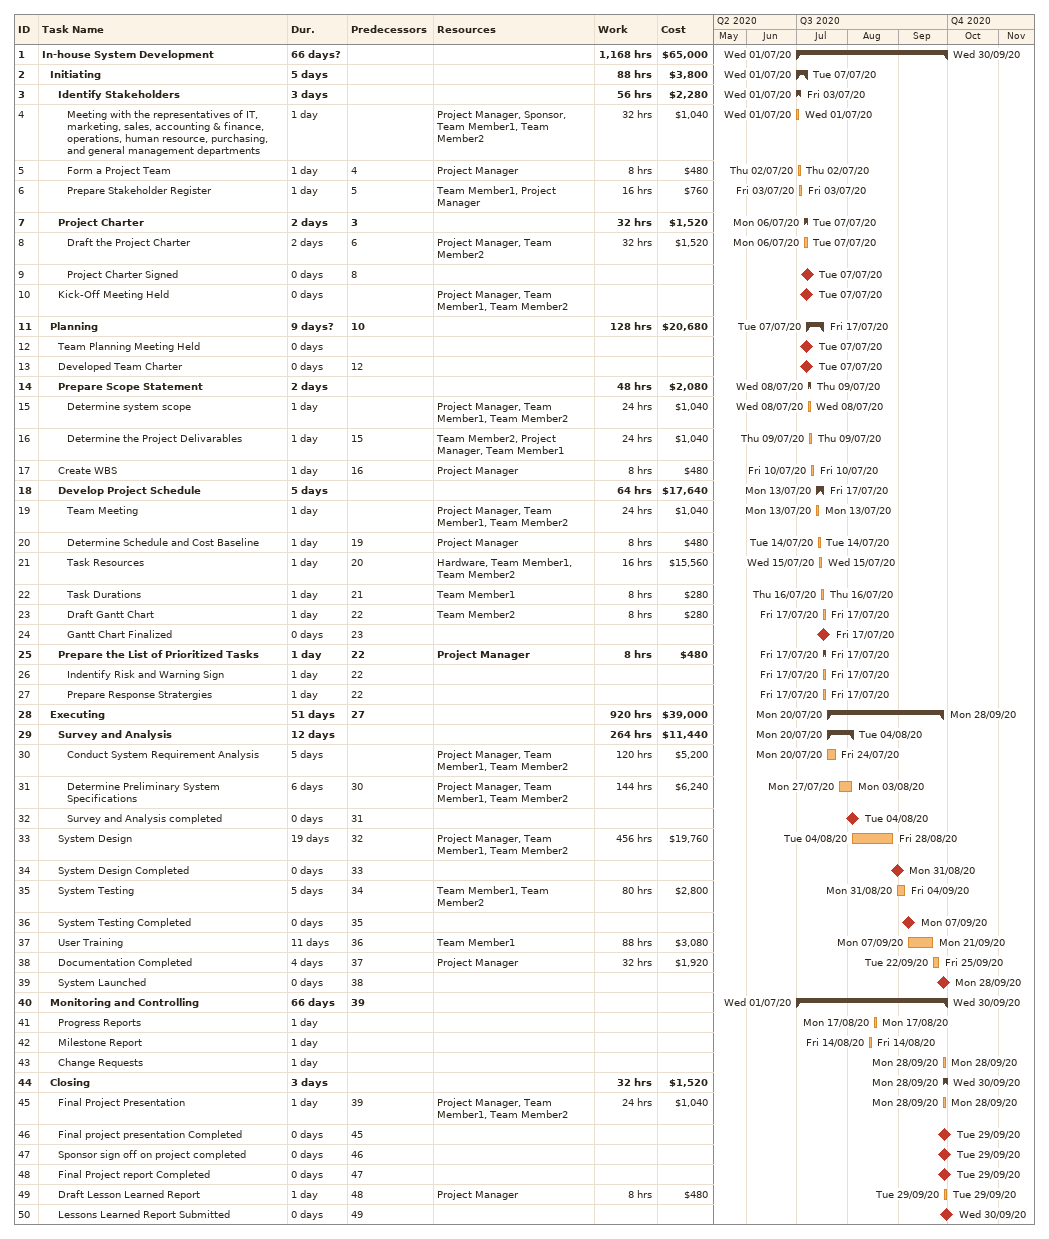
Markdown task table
| ID | Level | Task | Duration | Start | Finish | Predecessors | Resources | Work (h) | Cost ($) |
|---|---|---|---|---|---|---|---|---|---|
| 1 | 1 | **In-house System Development** | 66d? | 2020-07-01 | 2020-09-30 |  |  | 1168 | 65000 |
| 2 | 2 | **Initiating** | 5d | 2020-07-01 | 2020-07-07 |  |  | 88 | 3800 |
| 3 | 3 | **Identify Stakeholders** | 3d | 2020-07-01 | 2020-07-03 |  |  | 56 | 2280 |
| 4 | 4 | Meeting with the representatives of IT, marketing, sales, accounting & finance, operations, human resource, purchasing, and general management departments | 1d | 2020-07-01 | 2020-07-01 |  | Project Manager, Sponsor, Team Member1, Team Member2 | 32 | 1040 |
| 5 | 4 | Form a Project Team | 1d | 2020-07-02 | 2020-07-02 | 4 | Project Manager | 8 | 480 |
| 6 | 4 | Prepare Stakeholder Register | 1d | 2020-07-03 | 2020-07-03 | 5 | Team Member1, Project Manager | 16 | 760 |
| 7 | 3 | **Project Charter** | 2d | 2020-07-06 | 2020-07-07 | 3 |  | 32 | 1520 |
| 8 | 4 | Draft the Project Charter | 2d | 2020-07-06 | 2020-07-07 | 6 | Project Manager, Team Member2 | 32 | 1520 |
| 9 | 4 | Project Charter Signed | 0d | 2020-07-07 | 2020-07-07 | 8 |  |  |  |
| 10 | 3 | Kick-Off Meeting Held | 0d | 2020-07-07 | 2020-07-07 |  | Project Manager, Team Member1, Team Member2 |  |  |
| 11 | 2 | **Planning** | 9d? | 2020-07-07 | 2020-07-17 | 10 |  | 128 | 20680 |
| 12 | 3 | Team Planning Meeting Held | 0d | 2020-07-07 | 2020-07-07 |  |  |  |  |
| 13 | 3 | Developed Team Charter | 0d | 2020-07-07 | 2020-07-07 | 12 |  |  |  |
| 14 | 3 | **Prepare Scope Statement** | 2d | 2020-07-08 | 2020-07-09 |  |  | 48 | 2080 |
| 15 | 4 | Determine system scope | 1d | 2020-07-08 | 2020-07-08 |  | Project Manager, Team Member1, Team Member2 | 24 | 1040 |
| 16 | 4 | Determine the Project Delivarables | 1d | 2020-07-09 | 2020-07-09 | 15 | Team Member2, Project Manager, Team Member1 | 24 | 1040 |
| 17 | 3 | Create WBS | 1d | 2020-07-10 | 2020-07-10 | 16 | Project Manager | 8 | 480 |
| 18 | 3 | **Develop Project Schedule** | 5d | 2020-07-13 | 2020-07-17 |  |  | 64 | 17640 |
| 19 | 4 | Team Meeting | 1d | 2020-07-13 | 2020-07-13 |  | Project Manager, Team Member1, Team Member2 | 24 | 1040 |
| 20 | 4 | Determine Schedule and Cost Baseline | 1d | 2020-07-14 | 2020-07-14 | 19 | Project Manager | 8 | 480 |
| 21 | 4 | Task Resources | 1d | 2020-07-15 | 2020-07-15 | 20 | Hardware, Team Member1, Team Member2 | 16 | 15560 |
| 22 | 4 | Task Durations | 1d | 2020-07-16 | 2020-07-16 | 21 | Team Member1 | 8 | 280 |
| 23 | 4 | Draft Gantt Chart | 1d | 2020-07-17 | 2020-07-17 | 22 | Team Member2 | 8 | 280 |
| 24 | 4 | Gantt Chart Finalized | 0d | 2020-07-17 | 2020-07-17 | 23 |  |  |  |
| 25 | 3 | **Prepare the List of Prioritized Tasks** | 1d | 2020-07-17 | 2020-07-17 | 22 | Project Manager | 8 | 480 |
| 26 | 4 | Indentify Risk and Warning Sign | 1d | 2020-07-17 | 2020-07-17 | 22 |  |  |  |
| 27 | 4 | Prepare Response Stratergies | 1d | 2020-07-17 | 2020-07-17 | 22 |  |  |  |
| 28 | 2 | **Executing** | 51d | 2020-07-20 | 2020-09-28 | 27 |  | 920 | 39000 |
| 29 | 3 | **Survey and Analysis** | 12d | 2020-07-20 | 2020-08-04 |  |  | 264 | 11440 |
| 30 | 4 | Conduct System Requirement Analysis | 5d | 2020-07-20 | 2020-07-24 |  | Project Manager, Team Member1, Team Member2 | 120 | 5200 |
| 31 | 4 | Determine Preliminary System Specifications | 6d | 2020-07-27 | 2020-08-03 | 30 | Project Manager, Team Member1, Team Member2 | 144 | 6240 |
| 32 | 4 | Survey and Analysis completed | 0d | 2020-08-04 | 2020-08-04 | 31 |  |  |  |
| 33 | 3 | System Design | 19d | 2020-08-04 | 2020-08-28 | 32 | Project Manager, Team Member1, Team Member2 | 456 | 19760 |
| 34 | 3 | System Design Completed | 0d | 2020-08-31 | 2020-08-31 | 33 |  |  |  |
| 35 | 3 | System Testing | 5d | 2020-08-31 | 2020-09-04 | 34 | Team Member1, Team Member2 | 80 | 2800 |
| 36 | 3 | System Testing Completed | 0d | 2020-09-07 | 2020-09-07 | 35 |  |  |  |
| 37 | 3 | User Training | 11d | 2020-09-07 | 2020-09-21 | 36 | Team Member1 | 88 | 3080 |
| 38 | 3 | Documentation Completed | 4d | 2020-09-22 | 2020-09-25 | 37 | Project Manager | 32 | 1920 |
| 39 | 3 | System Launched | 0d | 2020-09-28 | 2020-09-28 | 38 |  |  |  |
| 40 | 2 | **Monitoring and Controlling** | 66d | 2020-07-01 | 2020-09-30 | 39 |  |  |  |
| 41 | 3 | Progress Reports | 1d | 2020-08-17 | 2020-08-17 |  |  |  |  |
| 42 | 3 | Milestone Report | 1d | 2020-08-14 | 2020-08-14 |  |  |  |  |
| 43 | 3 | Change Requests | 1d | 2020-09-28 | 2020-09-28 |  |  |  |  |
| 44 | 2 | **Closing** | 3d | 2020-09-28 | 2020-09-30 |  |  | 32 | 1520 |
| 45 | 3 | Final Project Presentation | 1d | 2020-09-28 | 2020-09-28 | 39 | Project Manager, Team Member1, Team Member2 | 24 | 1040 |
| 46 | 3 | Final project presentation Completed | 0d | 2020-09-29 | 2020-09-29 | 45 |  |  |  |
| 47 | 3 | Sponsor sign off on project completed | 0d | 2020-09-29 | 2020-09-29 | 46 |  |  |  |
| 48 | 3 | Final Project report Completed | 0d | 2020-09-29 | 2020-09-29 | 47 |  |  |  |
| 49 | 3 | Draft Lesson Learned Report | 1d | 2020-09-29 | 2020-09-29 | 48 | Project Manager | 8 | 480 |
| 50 | 3 | Lessons Learned Report Submitted | 0d | 2020-09-30 | 2020-09-30 | 49 |  |  |  |
